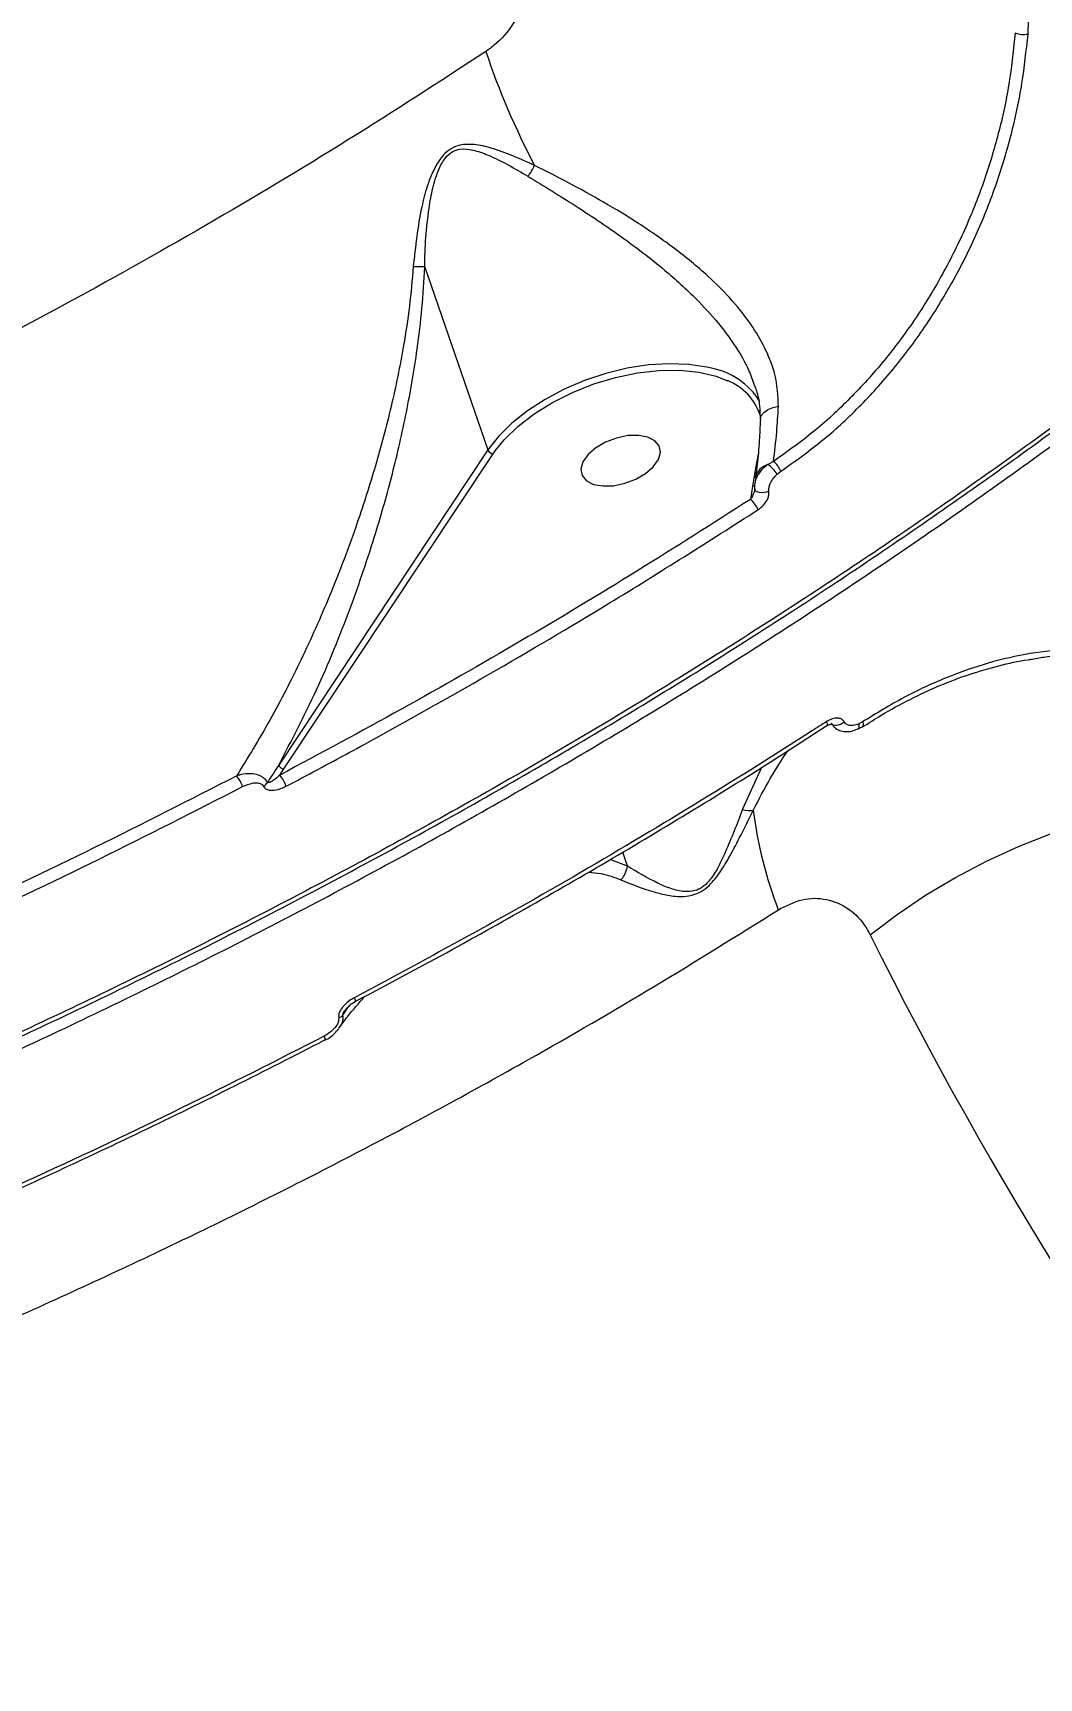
# Model space of a CAD drawing. Header units: millimetres. Extents: x -6879 to 7341, y -8047 to 7187.
# Drawn here: x -830.7 to -721, y 2621 to 2800.4 of the extents above; entities that cross this region are included whole.
import ezdxf

# ---------------------------------------------------------------- set-up
doc = ezdxf.new("R2010")
doc.units = ezdxf.units.MM
for name, color, linetype in [('DIKOM_ОБЪЕКТ', 7, 'Continuous'), ('DIKOM_РАЗМЕР_ЗОНА', 7, 'Continuous'), ('DIKOM_РАЗМЕР_ОБЪЕКТА', 7, 'Continuous')]:
    doc.layers.add(name, color=color, linetype=linetype)
doc.styles.add('style1', font='arial.ttf', dxfattribs={"width": 0.8})
doc.dimstyles.new('1-50', dxfattribs={"dimtxt": 300, "dimasz": 200, "dimexe": 100, "dimexo": 0, "dimgap": 100, "dimtad": 0, "dimdec": 0, "dimtxsty": 'style1', "dimcen": 0, "dimclrd": 7, "dimclre": 7, "dimadec": 1, "dimazin": 2, "dimtfac": 1, "dimtdec": 0, "dimtmove": 1, "dimatfit": 3, "dimfxl": 0, "dimlwd": 25, "dimlwe": 18, "dimarcsym": 0})

# ---------------------------------------------------------------- blocks, each defined once
blk = doc.blocks.new('*D20')
at = {"layer": 'Defpoints', "color": 0, "transparency": 16777216}
for p in [(-335.47, 4138.44), (-5198.79, -5966.88), (-1568.13, -5966.88)]:
    blk.add_point(p, dxfattribs=at)
at = {"layer": 'DIKOM_РАЗМЕР_ОБЪЕКТА', "color": 7, "lineweight": 18, "transparency": 16777216}
for p, q in [((-335.47, 4138.44), (-5298.79, 4138.44)), ((-1568.13, -5966.88), (-5298.79, -5966.88))]:
    blk.add_line(p, q, dxfattribs=at)
at = {"layer": 'DIKOM_РАЗМЕР_ОБЪЕКТА', "color": 7, "lineweight": 25, "transparency": 16777216}
for p, q in [((-5198.79, 3938.44), (-5198.79, -81.84)), ((-5198.79, -5766.88), (-5198.79, -1161.62))]:
    blk.add_line(p, q, dxfattribs=at)
at = {"layer": 'DIKOM_РАЗМЕР_ОБЪЕКТА', "color": 7, "transparency": 16777216}
for points in [[(-5232.12, 3938.44), (-5165.46, 3938.44), (-5198.79, 4138.44)], [(-5232.12, -5766.88), (-5165.46, -5766.88), (-5198.79, -5966.88)]]:
    blk.add_solid(points, dxfattribs=at)
at = {"layer": 'DIKOM_РАЗМЕР_ОБЪЕКТА', "color": 0, "transparency": 16777216, "insert": (-5198.79, -621.73), "char_height": 300, "attachment_point": 5, "rotation": 90, "style": 'style1'}
blk.add_mtext('10100', dxfattribs=at)
blk = doc.blocks.new('*D19')
at = {"layer": 'Defpoints', "color": 0, "transparency": 16777216}
for p in [(5624.04, 6094.27), (-4435.35, 2864.29), (5624.04, -2640.11)]:
    blk.add_point(p, dxfattribs=at)
at = {"layer": 'DIKOM_РАЗМЕР_ОБЪЕКТА', "color": 7, "lineweight": 18, "transparency": 16777216}
for p, q in [((-4435.35, 2864.29), (-4435.35, 6194.27)), ((5624.04, -2640.11), (5624.04, 6194.27))]:
    blk.add_line(p, q, dxfattribs=at)
at = {"layer": 'DIKOM_РАЗМЕР_ОБЪЕКТА', "color": 7, "lineweight": 25, "transparency": 16777216}
for p, q in [((-4235.35, 6094.27), (2113.67, 6094.27)), ((5424.04, 6094.27), (3193.46, 6094.27))]:
    blk.add_line(p, q, dxfattribs=at)
at = {"layer": 'DIKOM_РАЗМЕР_ОБЪЕКТА', "color": 7, "transparency": 16777216}
for points in [[(-4235.35, 6127.6), (-4235.35, 6060.94), (-4435.35, 6094.27)], [(5424.04, 6127.6), (5424.04, 6060.94), (5624.04, 6094.27)]]:
    blk.add_solid(points, dxfattribs=at)
at = {"layer": 'DIKOM_РАЗМЕР_ОБЪЕКТА', "color": 0, "transparency": 16777216, "insert": (2653.56, 6094.27), "char_height": 300, "attachment_point": 5, "style": 'style1'}
blk.add_mtext('10100', dxfattribs=at)
blk = doc.blocks.new('*D18')
at = {"layer": 'Defpoints', "color": 0, "transparency": 16777216}
for p in [(-342.29, 5666.7), (-6681.79, -8047.27), (-1651.48, -8047.27)]:
    blk.add_point(p, dxfattribs=at)
at = {"layer": 'DIKOM_РАЗМЕР_ЗОНА', "color": 7, "lineweight": 18, "transparency": 16777216}
for p, q in [((-342.29, 5666.7), (-6781.79, 5666.7)), ((-1651.48, -8047.27), (-6781.79, -8047.27))]:
    blk.add_line(p, q, dxfattribs=at)
at = {"layer": 'DIKOM_РАЗМЕР_ЗОНА', "color": 7, "lineweight": 25, "transparency": 16777216}
for p, q in [((-6681.79, 5466.7), (-6681.79, -340.84)), ((-6681.79, -7847.27), (-6681.79, -1420.62))]:
    blk.add_line(p, q, dxfattribs=at)
at = {"layer": 'DIKOM_РАЗМЕР_ЗОНА', "color": 7, "transparency": 16777216}
for points in [[(-6715.12, 5466.7), (-6648.46, 5466.7), (-6681.79, 5666.7)], [(-6715.12, -7847.27), (-6648.46, -7847.27), (-6681.79, -8047.27)]]:
    blk.add_solid(points, dxfattribs=at)
at = {"layer": 'DIKOM_РАЗМЕР_ЗОНА', "color": 0, "transparency": 16777216, "insert": (-6681.79, -880.73), "char_height": 300, "attachment_point": 5, "rotation": 90, "style": 'style1'}
blk.add_mtext('13700', dxfattribs=at)
blk = doc.blocks.new('*D17')
at = {"layer": 'Defpoints', "color": 0, "transparency": 16777216}
for p in [(-5935.35, 6990.27), (-5935.35, 998.27), (7340.79, -2830.86)]:
    blk.add_point(p, dxfattribs=at)
at = {"layer": 'DIKOM_РАЗМЕР_ЗОНА', "color": 7, "lineweight": 18, "transparency": 16777216}
for p, q in [((-5935.35, 998.27), (-5935.35, 7090.27)), ((7340.79, -2830.86), (7340.79, 7090.27))]:
    blk.add_line(p, q, dxfattribs=at)
at = {"layer": 'DIKOM_РАЗМЕР_ЗОНА', "color": 7, "lineweight": 25, "transparency": 16777216}
for p, q in [((-5735.35, 6990.27), (2016.67, 6990.27)), ((7140.79, 6990.27), (3096.46, 6990.27))]:
    blk.add_line(p, q, dxfattribs=at)
at = {"layer": 'DIKOM_РАЗМЕР_ЗОНА', "color": 7, "transparency": 16777216}
for points in [[(-5735.35, 7023.6), (-5735.35, 6956.94), (-5935.35, 6990.27)], [(7140.79, 7023.6), (7140.79, 6956.94), (7340.79, 6990.27)]]:
    blk.add_solid(points, dxfattribs=at)
at = {"layer": 'DIKOM_РАЗМЕР_ЗОНА', "color": 0, "transparency": 16777216, "insert": (2556.56, 6990.27), "char_height": 300, "attachment_point": 5, "style": 'style1'}
blk.add_mtext('13300', dxfattribs=at)

msp = doc.modelspace()

# ---------------------------------------------------------------- linework, layer by layer
at = {"layer": 'DIKOM_ОБЪЕКТ', "color": 7, "linetype": 'Continuous', "lineweight": 15}
for p, q in [((-787.94, 2774.84), (-781.05, 2754.91)), ((-781.05, 2754.91), (-803.87, 2720.56)), ((-780.48, 2754.49), (-780.25, 2754.81)), ((-803.3, 2720.14), (-780.48, 2754.49)), ((-751.87, 2752.92), (-752.2, 2750.95)), ((-751.6, 2754.44), (-751.87, 2752.92)), ((-749.92, 2753.66), (-750.54, 2753.31)), ((-752.2, 2750.95), (-752.44, 2749.52)), ((-751.87, 2751.86), (-751.87, 2751.93)), ((-749.52, 2752.26), (-749.14, 2752.57)), ((-751.96, 2750.6), (-751.96, 2750.7)), ((-744.15, 2724.8), (-744.16, 2724.8)), ((-740.2, 2725.27), (-740.62, 2725.05)), ((-740.21, 2724.77), (-740.24, 2724.75)), ((-803.76, 2719.46), (-803.3, 2720.14)), ((-751.23, 2720.3), (-753.29, 2715.74)), ((-765.84, 2709.55), (-767.72, 2710.26)), ((-765.84, 2709.55), (-766.36, 2711.07)), ((-798.88, 2690.54), (-798.89, 2690.53))]:
    msp.add_line(p, q, dxfattribs=at)
at = {"layer": 'DIKOM_ОБЪЕКТ', "color": 7, "linetype": 'Continuous', "lineweight": 15, "flags": 128}
for points in [[(-756.82, 2763.85), (-757.2, 2763.93), (-759.16, 2764.23), (-761.3, 2764.31), (-763.55, 2764.17), (-765.87, 2763.81), (-768.21, 2763.24), (-770.51, 2762.48), (-772.74, 2761.53), (-774.83, 2760.42), (-776.74, 2759.18), (-778.44, 2757.82), (-779.89, 2756.39), (-781.05, 2754.91)], [(-780.25, 2754.81), (-779.28, 2756.01), (-777.78, 2757.47), (-776.01, 2758.84), (-774.01, 2760.09), (-771.83, 2761.18), (-769.52, 2762.1), (-767.14, 2762.81), (-764.75, 2763.31), (-762.41, 2763.57), (-760.16, 2763.59), (-758.07, 2763.38), (-756.18, 2762.94), (-754.95, 2762.46)], [(-770.78, 2752.13), (-770.31, 2751.56), (-769.53, 2751.16), (-768.52, 2750.98), (-767.35, 2751.01), (-766.12, 2751.27), (-764.93, 2751.73), (-763.87, 2752.35), (-763.03, 2753.08), (-762.47, 2753.87), (-762.25, 2754.65), (-762.38, 2755.35), (-762.85, 2755.92), (-763.63, 2756.32), (-764.64, 2756.5), (-765.81, 2756.47), (-767.04, 2756.21), (-768.23, 2755.75), (-769.29, 2755.13), (-770.14, 2754.4), (-770.69, 2753.61), (-770.91, 2752.83), (-770.78, 2752.13)], [(-750.42, 2750.4), (-750.67, 2750.31), (-750.95, 2750.26), (-751.23, 2750.24), (-751.49, 2750.27), (-751.7, 2750.33), (-751.86, 2750.43), (-751.95, 2750.56), (-751.96, 2750.6)], [(-744.14, 2725.3), (-744.1, 2725.16), (-744.08, 2725.03), (-744.08, 2724.92), (-744.11, 2724.84), (-744.15, 2724.8)], [(-740.62, 2725.05), (-740.6, 2724.88), (-740.61, 2724.72), (-740.65, 2724.6), (-740.7, 2724.51), (-740.77, 2724.47)], [(-740.2, 2725.27), (-740.16, 2725.13), (-740.14, 2725.01), (-740.14, 2724.9), (-740.16, 2724.82), (-740.2, 2724.77), (-740.21, 2724.77)], [(-739.39, 2702.07), (-736.45, 2704.28), (-733.34, 2706.37), (-730.07, 2708.31), (-726.69, 2710.08), (-723.22, 2711.67), (-719.7, 2713.06), (-716.15, 2714.24), (-712.61, 2715.2), (-709.11, 2715.93), (-705.69, 2716.42), (-702.37, 2716.68), (-699.18, 2716.69), (-696.16, 2716.45), (-693.32, 2715.98), (-690.71, 2715.26)], [(-795.62, 2695.2), (-795.57, 2695.05), (-795.54, 2694.93), (-795.54, 2694.83), (-795.55, 2694.76), (-795.58, 2694.73), (-795.58, 2694.73)], [(-798.92, 2691.01), (-798.88, 2690.87), (-798.85, 2690.75), (-798.84, 2690.65), (-798.85, 2690.58), (-798.87, 2690.54), (-798.88, 2690.54)]]:
    msp.add_lwpolyline(points, dxfattribs=at)
at = {"layer": 'DIKOM_ОБЪЕКТ', "color": 7, "linetype": 'Continuous', "lineweight": 15}
for centre, radius, start, end in [((-722.65, 2802.63), 2.43, 248.2082, 281.4145), ((-700.28, 2825.56), 85.45, 198.5748, 207.6311), ((-781.31, 2788.27), 5.82, 322.6563, 336.2963), ((-758.17, 2756.01), 7.95, 31.5253, 80.2064), ((-757.18, 2756.77), 6.12, 18.2578, 68.59), ((-780.43, 2755.16), 0.673, 202.3333, 265.6831), ((-750.06, 2751.52), 1.86, 105.2423, 167.3607), ((-752.42, 2750.47), 3.41, 31.818, 56.5805), ((-751.47, 2751.73), 2.48, 19.7529, 51.3148), ((-752.27, 2751.42), 0.479, 278.4485, 312.4331), ((-753.9, 2747.59), 2.42, 19.0253, 52.8365), ((-743.08, 2726.04), 1.13, 244.2024, 318.125), ((-803.25, 2720.81), 0.672, 202.3153, 265.701), ((-811.45, 2716.94), 3.86, 19.1815, 39.2349), ((-806.23, 2719.32), 1.3, 303.0378, 330.0028), ((-806.42, 2717.1), 3.56, 18.854, 41.4781), ((-752.35, 2718.82), 3.23, 252.9141, 273.7728), ((-704.13, 2722), 48.43, 187.5895, 200.8203), ((-329.68, 2906.54), 457.9, 206.522, 228.7784), ((-797.69, 2694.08), 1.13, 288.7019, 317.317)]:
    msp.add_arc(centre, radius, start, end, dxfattribs=at)
for points, knots in [([(-722.17, 2800.24), (-722.06, 2802.83), (-721.9, 2806.75), (-722.36, 2811.73), (-722.8, 2814.13), (-723.02, 2815.32)], [0, 0, 0, 0, 0.492762, 0.746387, 1, 1, 1, 1]), ([(-776.39, 2810.4), (-776.28, 2809.42), (-776.04, 2807.47), (-776.73, 2804.28), (-778.16, 2801.34), (-779.85, 2799.37), (-780.97, 2798.57), (-781.28, 2798.34)], [0, 0, 0, 0, 0.2385221, 0.4713362, 0.6968105, 0.9159937, 1, 1, 1, 1]), ([(-723.56, 2800.37), (-723.74, 2798.61), (-724.11, 2795.08), (-725.25, 2789.72), (-726.83, 2784.39), (-728.89, 2779.16), (-731.39, 2774.11), (-734.3, 2769.31), (-737.62, 2764.82), (-741.29, 2760.72), (-745.37, 2756.9), (-748.36, 2754.77), (-749.92, 2753.66)], [0, 0, 0, 0, 0.099279, 0.198874, 0.298152, 0.39742, 0.497008, 0.596271, 0.695087, 0.79422, 0.893032, 1, 1, 1, 1]), ([(-749.14, 2752.57), (-747.54, 2753.7), (-744.48, 2755.87), (-740.31, 2759.78), (-736.56, 2763.97), (-733.17, 2768.54), (-730.19, 2773.45), (-727.63, 2778.61), (-725.53, 2783.94), (-723.91, 2789.38), (-722.74, 2794.85), (-722.36, 2798.45), (-722.17, 2800.24)], [0, 0, 0, 0, 0.107084, 0.205975, 0.305184, 0.404076, 0.503336, 0.602918, 0.702178, 0.801347, 0.900833, 1, 1, 1, 1]), ([(-781.28, 2798.34), (-786.26, 2795.1), (-796.22, 2788.62), (-811.78, 2779.32), (-827.74, 2770.37), (-844.33, 2761.7), (-861.52, 2753.34), (-879.29, 2745.34), (-897.35, 2737.81), (-916.28, 2730.56), (-936.06, 2723.66), (-956.69, 2717.2), (-977.46, 2711.41), (-998.28, 2706.3), (-1019.06, 2701.91), (-1039.71, 2698.25), (-1060.18, 2695.35), (-1080.45, 2693.2), (-1100.47, 2691.78), (-1120.16, 2691.11), (-1139.43, 2691.19), (-1158.18, 2692.03), (-1176.39, 2693.63), (-1194.02, 2695.97), (-1211.06, 2699.05), (-1227.41, 2702.85), (-1243.01, 2707.35), (-1258.06, 2712.64), (-1272.47, 2718.77), (-1286.17, 2725.73), (-1298.85, 2733.41), (-1310.45, 2741.8), (-1321.02, 2750.81), (-1327.08, 2757.34), (-1330.11, 2760.61)], [0, 0, 0, 0, 0.027767, 0.055566, 0.083366, 0.111132, 0.140037, 0.16898, 0.197923, 0.226828, 0.258638, 0.290548, 0.32251, 0.354472, 0.386382, 0.418191, 0.449895, 0.4817, 0.513555, 0.545411, 0.577215, 0.608919, 0.640548, 0.672276, 0.704055, 0.735835, 0.767563, 0.799191, 0.832594, 0.866027, 0.89943, 0.932943, 0.966486, 1, 1, 1, 1]), ([(-775.99, 2785.93), (-777.55, 2786.64), (-779.71, 2787.62), (-782.42, 2788.24), (-783.92, 2788.24), (-785.08, 2787.8), (-786.04, 2787), (-786.96, 2785.59), (-787.72, 2783.65), (-788.65, 2780.02), (-788.96, 2777.07), (-789.2, 2774.89)], [0, 0, 0, 0, 0.231117, 0.319671, 0.391399, 0.436691, 0.482215, 0.545663, 0.639713, 0.734232, 1, 1, 1, 1]), ([(-787.94, 2774.85), (-787.94, 2774.85), (-787.94, 2777), (-787.72, 2779.89), (-787.11, 2783.46), (-786.54, 2785.33), (-785.8, 2786.71), (-784.96, 2787.46), (-783.91, 2787.79), (-782.57, 2787.63), (-780.08, 2786.74), (-778.12, 2785.58), (-776.69, 2784.74)], [0, 0, 0, 0, 0.0003175, 0.2742199, 0.3691434, 0.463546, 0.5235456, 0.5648676, 0.6061795, 0.674725, 0.7630139, 1, 1, 1, 1]), ([(-749.38, 2759.65), (-749.44, 2760.8), (-749.54, 2762.83), (-750.67, 2765.75), (-752.2, 2768.46), (-754.35, 2771.2), (-757.22, 2774.09), (-760.69, 2776.92), (-764.55, 2779.59), (-768.45, 2781.94), (-772.27, 2784.05), (-774.75, 2785.31), (-775.99, 2785.93)], [0, 0, 0, 0, 0.10449, 0.183387, 0.262337, 0.355837, 0.44942, 0.563194, 0.677077, 0.784507, 0.892404, 1, 1, 1, 1]), ([(-776.69, 2784.74), (-774.95, 2783.68), (-771.43, 2781.52), (-766.49, 2778.2), (-762.19, 2774.92), (-758.91, 2772), (-756.13, 2769.05), (-754.1, 2766.32), (-752.7, 2763.94), (-752.22, 2762.54), (-752.03, 2761.98)], [0, 0, 0, 0, 0.187082, 0.378978, 0.509474, 0.642914, 0.748162, 0.856014, 0.942975, 1, 1, 1, 1]), ([(-789.2, 2774.89), (-789.32, 2773.45), (-789.57, 2770.56), (-790.36, 2765.43), (-791.56, 2759.59), (-793.28, 2753.15), (-795.49, 2746.25), (-798.18, 2739.15), (-801.39, 2731.98), (-804.78, 2725.36), (-807.23, 2721.38), (-808.45, 2719.39)], [0, 0, 0, 0, 0.066132, 0.132303, 0.238336, 0.344731, 0.450977, 0.593957, 0.729224, 0.864723, 1, 1, 1, 1]), ([(-803.87, 2720.56), (-802.47, 2723.23), (-799.67, 2728.59), (-796.16, 2737.17), (-793.45, 2745.13), (-791.43, 2752.28), (-789.89, 2758.96), (-788.85, 2765.03), (-788.2, 2770.34), (-788.03, 2773.34), (-787.94, 2774.84)], [0, 0, 0, 0, 0.180143, 0.360267, 0.513483, 0.627816, 0.742323, 0.856428, 0.928234, 1, 1, 1, 1]), ([(-787.94, 2774.85), (-788.11, 2774.85), (-788.41, 2774.86), (-788.9, 2774.88), (-789.16, 2774.89), (-789.2, 2774.89)], [0, 0, 0, 0, 0.49952, 0.920569, 1, 1, 1, 1]), ([(-787.94, 2774.84), (-787.94, 2774.84), (-787.94, 2774.85), (-787.94, 2774.85), (-787.94, 2774.85), (-787.94, 2774.85)], [0, 0, 0, 0, 0.395973, 0.791558, 1, 1, 1, 1]), ([(-697.95, 2774.04), (-701.14, 2771.49), (-709.74, 2764.6), (-724.45, 2753.68), (-742.22, 2741.41), (-760.91, 2729.46), (-780.47, 2717.88), (-800.86, 2706.73), (-821.63, 2696.24), (-842.71, 2686.45), (-864, 2677.35), (-885.86, 2668.79), (-908.22, 2660.84), (-931.03, 2653.53), (-953.77, 2647.02), (-976.39, 2641.32), (-998.79, 2636.41), (-1021.35, 2632.22), (-1043.99, 2628.79), (-1066.64, 2626.14), (-1088.8, 2624.35), (-1110.4, 2623.38), (-1131.39, 2623.22), (-1152.11, 2623.86), (-1172.48, 2625.34), (-1192.42, 2627.66), (-1211.49, 2630.77), (-1229.64, 2634.66), (-1246.85, 2639.26), (-1263.4, 2644.67), (-1279.2, 2650.88), (-1294.18, 2657.9), (-1307.42, 2665.26), (-1319.06, 2672.8), (-1329.22, 2680.41), (-1337.98, 2687.85), (-1342.95, 2692.96), (-1345.12, 2695.19)], [0, 0, 0, 0, 0.017197, 0.046329, 0.075483, 0.104616, 0.134594, 0.164597, 0.194575, 0.223707, 0.252862, 0.281994, 0.311973, 0.341975, 0.371954, 0.401086, 0.430241, 0.459373, 0.489351, 0.519354, 0.549332, 0.578464, 0.607619, 0.636751, 0.66673, 0.696732, 0.726711, 0.755843, 0.784998, 0.81413, 0.844108, 0.874111, 0.904089, 0.929445, 0.954829, 0.980214, 1, 1, 1, 1]), ([(-1345.05, 2694.91), (-1344.22, 2694.03), (-1341.83, 2691.51), (-1337.58, 2687.51), (-1332.34, 2682.91), (-1326.82, 2678.45), (-1321.01, 2674.13), (-1314.93, 2669.95), (-1308.57, 2665.91), (-1301.96, 2662.03), (-1295.11, 2658.33), (-1288.06, 2654.81), (-1280.8, 2651.47), (-1273.34, 2648.32), (-1265.67, 2645.34), (-1257.78, 2642.55), (-1249.68, 2639.94), (-1241.37, 2637.51), (-1232.84, 2635.26), (-1224.08, 2633.18), (-1215.11, 2631.28), (-1205.93, 2629.57), (-1196.6, 2628.04), (-1187.14, 2626.72), (-1177.56, 2625.59), (-1167.87, 2624.66), (-1158.05, 2623.93), (-1148.1, 2623.39), (-1138.03, 2623.04), (-1127.83, 2622.89), (-1117.49, 2622.94), (-1107.01, 2623.18), (-1096.39, 2623.62), (-1085.65, 2624.25), (-1074.83, 2625.07), (-1063.98, 2626.09), (-1053.11, 2627.29), (-1042.21, 2628.68), (-1031.3, 2630.26), (-1020.36, 2632.03), (-1009.39, 2633.98), (-998.39, 2636.12), (-987.35, 2638.46), (-976.28, 2640.98), (-965.16, 2643.69), (-954.01, 2646.6), (-942.87, 2649.68), (-931.78, 2652.93), (-920.77, 2656.34), (-909.85, 2659.9), (-899, 2663.63), (-888.24, 2667.51), (-877.55, 2671.55), (-866.93, 2675.75), (-856.37, 2680.12), (-845.88, 2684.65), (-835.45, 2689.34), (-825.09, 2694.2), (-814.82, 2699.21), (-804.68, 2704.35), (-794.71, 2709.61), (-784.93, 2714.97), (-775.32, 2720.44), (-765.88, 2726.03), (-756.61, 2731.72), (-747.5, 2737.54), (-738.56, 2743.47), (-729.77, 2749.52), (-721.14, 2755.68), (-712.68, 2761.98), (-704.94, 2767.92), (-700.13, 2771.81), (-698, 2773.53)], [0, 0, 0, 0, 0.0077, 0.0220113, 0.0363364, 0.05069, 0.0650884, 0.0795479, 0.0940843, 0.1086631, 0.123188, 0.137641, 0.1520393, 0.1663995, 0.1807374, 0.1950691, 0.2094095, 0.223771, 0.2381694, 0.2526214, 0.267143, 0.2817285, 0.2962917, 0.3107691, 0.3251857, 0.3395574, 0.353901, 0.3682327, 0.3825686, 0.3969204, 0.4113036, 0.4257349, 0.4402303, 0.4548013, 0.4693736, 0.4838702, 0.4983008, 0.5126816, 0.527029, 0.5413597, 0.5556897, 0.5700323, 0.5844013, 0.5988134, 0.6132852, 0.6278323, 0.6424074, 0.6569262, 0.6713737, 0.6857669, 0.7001218, 0.7144547, 0.7287826, 0.7431193, 0.7574782, 0.7718752, 0.7863266, 0.800849, 0.8154272, 0.8299762, 0.8444447, 0.858854, 0.8732201, 0.8875597, 0.9018889, 0.916224, 0.9305763, 0.944962, 0.9593973, 0.9738986, 0.9884722, 1, 1, 1, 1]), ([(-1370.41, 2730.54), (-1369.28, 2728.26), (-1366.22, 2722.1), (-1360.26, 2712.47), (-1352.26, 2701.8), (-1343, 2691.59), (-1332.5, 2681.88), (-1320.75, 2672.73), (-1308.01, 2664.34), (-1294.35, 2656.71), (-1279.85, 2649.83), (-1264.29, 2643.61), (-1247.66, 2638.09), (-1230, 2633.29), (-1211.71, 2629.34), (-1192.85, 2626.23), (-1173.51, 2623.92), (-1153.39, 2622.39), (-1132.52, 2621.66), (-1110.95, 2621.77), (-1089.41, 2622.7), (-1068, 2624.4), (-1046.82, 2626.78), (-1025.24, 2629.92), (-1003.34, 2633.83), (-981.17, 2638.51), (-958.92, 2643.94), (-936.65, 2650.12), (-914.44, 2657.02), (-892.21, 2664.68), (-870.04, 2673.11), (-848.02, 2682.29), (-826.62, 2692.02), (-805.91, 2702.25), (-785.93, 2712.94), (-766.35, 2724.25), (-747.26, 2736.16), (-728.75, 2748.67), (-712.22, 2760.69), (-702.2, 2768.65), (-697.76, 2772.18)], [0, 0, 0, 0, 0.015652, 0.042167, 0.068704, 0.09522, 0.122506, 0.149814, 0.177101, 0.203617, 0.230153, 0.256669, 0.283955, 0.311263, 0.33855, 0.365066, 0.391602, 0.418118, 0.445404, 0.472713, 0.499999, 0.52556, 0.551139, 0.576701, 0.602949, 0.629218, 0.655467, 0.681983, 0.708519, 0.735035, 0.762321, 0.78963, 0.816916, 0.843432, 0.869968, 0.896485, 0.923771, 0.951079, 0.978366, 1, 1, 1, 1]), ([(-751.99, 2761.94), (-751.92, 2761.76), (-751.63, 2761.01), (-751.4, 2759.75), (-751.39, 2758.71), (-751.38, 2758.2)], [0, 0, 0, 0, 0.1414101, 0.581012, 1, 1, 1, 1]), ([(-751.35, 2758.22), (-751.39, 2757.45), (-751.47, 2755.74), (-751.65, 2753.63), (-751.82, 2752.39), (-751.88, 2751.93)], [0, 0, 0, 0, 0.336678, 0.750692, 1, 1, 1, 1]), ([(-751.34, 2758.21), (-751.34, 2758.22), (-751.38, 2758.4), (-751.19, 2758.76), (-750.77, 2759.2), (-750.16, 2759.49), (-749.67, 2759.61), (-749.43, 2759.64), (-749.38, 2759.65)], [0, 0, 0, 0, 0.013976, 0.267546, 0.521136, 0.774724, 0.959779, 1, 1, 1, 1]), ([(-749.92, 2753.66), (-749.79, 2754.71), (-749.56, 2756.58), (-749.44, 2758.71), (-749.38, 2759.65)], [0, 0, 0, 0, 0.562385, 1, 1, 1, 1]), ([(-750.54, 2753.31), (-750.77, 2753.14), (-751.26, 2752.76), (-751.71, 2752.06), (-751.95, 2751.53), (-751.95, 2751.3), (-751.95, 2751.28)], [0, 0, 0, 0, 0.319399, 0.701607, 0.971325, 1, 1, 1, 1]), ([(-751.95, 2751.28), (-751.96, 2751.27), (-752.02, 2751.05), (-751.98, 2750.82), (-751.95, 2750.6)], [0, 0, 0, 0, 0.043737, 1, 1, 1, 1]), ([(-751.86, 2751.86), (-751.87, 2751.78), (-751.89, 2751.62), (-751.91, 2751.48), (-751.92, 2751.41)], [0, 0, 0, 0, 0.528854, 1, 1, 1, 1]), ([(-750.42, 2750.4), (-750.42, 2750.54), (-750.43, 2750.82), (-750.26, 2751.32), (-749.96, 2751.83), (-749.66, 2752.13), (-749.52, 2752.26)], [0, 0, 0, 0, 0.209695, 0.41817, 0.729831, 1, 1, 1, 1]), ([(-752.44, 2749.52), (-756.54, 2746.9), (-764.74, 2741.66), (-777.45, 2734.04), (-790.42, 2726.61), (-799.31, 2721.84), (-803.76, 2719.46)], [0, 0, 0, 0, 0.249313, 0.498631, 0.749313, 1, 1, 1, 1]), ([(-751.97, 2750.53), (-751.97, 2750.53), (-751.98, 2750.45), (-752.04, 2750.26), (-752.17, 2749.95), (-752.32, 2749.69), (-752.42, 2749.55), (-752.44, 2749.52)], [0, 0, 0, 0, 0.004204, 0.174578, 0.468756, 0.886627, 1, 1, 1, 1]), ([(-751.96, 2750.6), (-751.96, 2750.6), (-751.96, 2750.6), (-751.96, 2750.57), (-751.97, 2750.54), (-751.97, 2750.53)], [0, 0, 0, 0, 0.353798, 0.750386, 1, 1, 1, 1]), ([(-751.62, 2748.38), (-751.56, 2748.42), (-751.29, 2748.6), (-750.9, 2748.98), (-750.56, 2749.52), (-750.4, 2750), (-750.41, 2750.27), (-750.42, 2750.4)], [0, 0, 0, 0, 0.08439, 0.402688, 0.651818, 0.825507, 1, 1, 1, 1]), ([(-803.06, 2718.25), (-802.48, 2718.55), (-799.61, 2720.07), (-792.19, 2724.07), (-780.95, 2730.39), (-766.58, 2738.85), (-756.97, 2744.97), (-751.62, 2748.38)], [0, 0, 0, 0, 0.032158, 0.160793, 0.418286, 0.675776, 1, 1, 1, 1]), ([(-697.03, 2726.15), (-698.35, 2727.2), (-700.79, 2729.13), (-704.8, 2731.11), (-708.81, 2732.43), (-713.02, 2733.15), (-717.41, 2733.27), (-721.91, 2732.8), (-726.49, 2731.77), (-731.11, 2730.14), (-735.71, 2728.03), (-738.7, 2726.19), (-740.2, 2725.27)], [0, 0, 0, 0, 0.116679, 0.215084, 0.313797, 0.412201, 0.510062, 0.608227, 0.706083, 0.803954, 0.902131, 1, 1, 1, 1]), ([(-740.21, 2724.71), (-739.54, 2725.14), (-737.83, 2726.25), (-735.02, 2727.76), (-731.8, 2729.26), (-728.57, 2730.49), (-725.36, 2731.41), (-723.05, 2731.95), (-721.84, 2732.09), (-721.67, 2732.11)], [0, 0, 0, 0, 0.110538, 0.282671, 0.455391, 0.628151, 0.800388, 0.971687, 1, 1, 1, 1]), ([(-721.86, 2732.05), (-721.38, 2732.16), (-719.77, 2732.51), (-717.1, 2732.55), (-712.82, 2732.39), (-708.73, 2731.52), (-704.9, 2730.02), (-701.59, 2728.3), (-699.47, 2726.6), (-698.17, 2725.57)], [0, 0, 0, 0, 0.052933, 0.178589, 0.304248, 0.549965, 0.676448, 0.802937, 1, 1, 1, 1]), ([(-744.14, 2725.3), (-744.67, 2724.96), (-747.3, 2723.26), (-754.22, 2718.87), (-765.07, 2712.25), (-779.53, 2703.85), (-789.86, 2698.3), (-795.62, 2695.2)], [0, 0, 0, 0, 0.0321585, 0.1607921, 0.4182823, 0.6757754, 1, 1, 1, 1]), ([(-795.59, 2694.74), (-793.07, 2696.08), (-787.23, 2699.17), (-778.25, 2704.16), (-768.64, 2709.67), (-759.22, 2715.31), (-751.06, 2720.35), (-746.1, 2723.56), (-744.17, 2724.82)], [0, 0, 0, 0, 0.141382, 0.3272, 0.512469, 0.697019, 0.881612, 1, 1, 1, 1]), ([(-742.23, 2725.29), (-742.25, 2725.32), (-742.34, 2725.44), (-742.57, 2725.62), (-742.98, 2725.71), (-743.54, 2725.63), (-743.94, 2725.42), (-744.14, 2725.3)], [0, 0, 0, 0, 0.057949, 0.224527, 0.430043, 0.700511, 1, 1, 1, 1]), ([(-744.14, 2724.8), (-744.12, 2724.82), (-743.98, 2724.92), (-743.76, 2724.99), (-743.58, 2725.03), (-743.52, 2725.01), (-743.54, 2725.02), (-743.54, 2725.02)], [0, 0, 0, 0, 0.106157, 0.502878, 0.76791, 0.980575, 1, 1, 1, 1]), ([(-743.62, 2725.13), (-743.52, 2724.97), (-743.3, 2724.62), (-742.73, 2724.31), (-742.07, 2724.18), (-741.4, 2724.22), (-740.97, 2724.41), (-740.78, 2724.49)], [0, 0, 0, 0, 0.172257, 0.37334, 0.579052, 0.806039, 1, 1, 1, 1]), ([(-740.62, 2725.05), (-740.83, 2724.98), (-741.21, 2724.84), (-741.72, 2724.88), (-742.06, 2725.04), (-742.18, 2725.22), (-742.23, 2725.29)], [0, 0, 0, 0, 0.346785, 0.631246, 0.851283, 1, 1, 1, 1]), ([(-740.78, 2724.49), (-740.66, 2724.54), (-740.41, 2724.62), (-740.19, 2724.78), (-740.08, 2724.86)], [0, 0, 0, 0, 0.5005978, 1, 1, 1, 1]), ([(-803.87, 2720.56), (-804.01, 2720.35), (-804.41, 2719.72), (-804.83, 2719.09), (-805.1, 2718.67)], [0, 0, 0, 0, 0.332012, 1, 1, 1, 1]), ([(-752.13, 2715.6), (-751.52, 2716.79), (-750.33, 2719.12), (-749.01, 2721.13), (-748.37, 2722.12)], [0, 0, 0, 0, 0.510479, 1, 1, 1, 1]), ([(-808.45, 2719.39), (-813.6, 2716.75), (-823.89, 2711.49), (-839.74, 2704), (-855.85, 2696.78), (-866.81, 2692.27), (-872.29, 2690.01)], [0, 0, 0, 0, 0.249099, 0.498199, 0.7491, 1, 1, 1, 1]), ([(-805.1, 2718.67), (-805.13, 2718.73), (-805.25, 2718.92), (-805.57, 2719.23), (-806.13, 2719.51), (-806.99, 2719.66), (-807.81, 2719.58), (-808.32, 2719.43), (-808.45, 2719.39)], [0, 0, 0, 0, 0.063556, 0.20593, 0.386718, 0.593825, 0.897737, 1, 1, 1, 1]), ([(-803.76, 2719.46), (-803.97, 2719.27), (-804.29, 2718.98), (-804.7, 2718.73), (-804.92, 2718.64), (-805.05, 2718.63), (-805.09, 2718.66), (-805.1, 2718.67)], [0, 0, 0, 0, 0.493943, 0.730876, 0.885446, 0.970081, 1, 1, 1, 1]), ([(-871.77, 2688.77), (-866.32, 2691.02), (-855.41, 2695.51), (-839.31, 2702.72), (-823.38, 2710.24), (-812.99, 2715.56), (-807.8, 2718.21)], [0, 0, 0, 0, 0.249101, 0.498199, 0.7491, 1, 1, 1, 1]), ([(-807.8, 2718.21), (-807.43, 2718.37), (-806.9, 2718.6), (-806.21, 2718.64), (-805.83, 2718.54), (-805.61, 2718.38), (-805.54, 2718.26), (-805.52, 2718.23)], [0, 0, 0, 0, 0.438558, 0.648689, 0.819185, 0.945147, 1, 1, 1, 1]), ([(-805.52, 2718.23), (-805.49, 2718.19), (-805.42, 2718.07), (-805.18, 2717.9), (-804.76, 2717.79), (-804.02, 2717.83), (-803.44, 2718.08), (-803.06, 2718.25)], [0, 0, 0, 0, 0.055515, 0.178388, 0.349499, 0.572858, 1, 1, 1, 1]), ([(-766.56, 2708.05), (-765.41, 2707.58), (-763.87, 2706.95), (-761.45, 2706.34), (-759.97, 2706.17), (-758.63, 2706.37), (-757.57, 2706.88), (-756.56, 2707.76), (-755.54, 2709.13), (-753.98, 2711.86), (-752.91, 2714.04), (-752.13, 2715.6)], [0, 0, 0, 0, 0.26579, 0.35937, 0.454299, 0.517752, 0.563279, 0.608576, 0.680312, 0.768872, 1, 1, 1, 1]), ([(-753.29, 2715.74), (-753.89, 2714.18), (-754.71, 2712.04), (-755.96, 2709.34), (-756.79, 2708.02), (-757.67, 2707.19), (-758.62, 2706.77), (-759.83, 2706.73), (-761.16, 2707.07), (-763.35, 2708.03), (-764.81, 2708.91), (-765.83, 2709.54), (-765.84, 2709.54)], [0, 0, 0, 0, 0.2369844, 0.3252776, 0.3938194, 0.4351399, 0.4764615, 0.5364631, 0.630863, 0.7257849, 0.9996823, 1, 1, 1, 1]), ([(-770.07, 2708.89), (-769.62, 2708.85), (-768.43, 2708.75), (-767.27, 2708.32), (-766.56, 2708.05)], [0, 0, 0, 0, 0.3787475, 1, 1, 1, 1]), ([(-766.56, 2708.05), (-766.53, 2708.08), (-766.35, 2708.28), (-766.03, 2708.76), (-765.9, 2709.27), (-765.84, 2709.54)], [0, 0, 0, 0, 0.0794577, 0.4971704, 1, 1, 1, 1]), ([(-765.84, 2709.54), (-765.84, 2709.54), (-765.83, 2709.54), (-765.84, 2709.55), (-765.84, 2709.55), (-765.84, 2709.55)], [0, 0, 0, 0, 0.238717, 0.5599, 1, 1, 1, 1]), ([(-1201.02, 2615.53), (-1196.21, 2614.24), (-1186.09, 2611.52), (-1169.8, 2608.25), (-1152.42, 2605.52), (-1134.44, 2603.55), (-1115.9, 2602.32), (-1096.85, 2601.84), (-1077.34, 2602.08), (-1057.47, 2603.06), (-1037.33, 2604.76), (-1016.97, 2607.19), (-996.43, 2610.36), (-975.73, 2614.25), (-954.95, 2618.84), (-934.2, 2624.11), (-913.55, 2630.03), (-893.08, 2636.58), (-872.8, 2643.79), (-852.76, 2651.62), (-833.02, 2660.03), (-813.69, 2668.99), (-794.83, 2678.45), (-777.9, 2687.65), (-762.75, 2696.44), (-753.85, 2702), (-749.39, 2704.79)], [0, 0, 0, 0, 0.038582, 0.081203, 0.123757, 0.166177, 0.208626, 0.251209, 0.29386, 0.336512, 0.379095, 0.421545, 0.464064, 0.506715, 0.549435, 0.592155, 0.634807, 0.677326, 0.71995, 0.762707, 0.805531, 0.848356, 0.891114, 0.933738, 0.966869, 1, 1, 1, 1]), ([(-749.39, 2704.79), (-748.53, 2705.22), (-746.77, 2706.11), (-744.04, 2706.06), (-741.63, 2705.01), (-740.15, 2703.46), (-739.54, 2702.35), (-739.39, 2702.07)], [0, 0, 0, 0, 0.218707, 0.44478, 0.679409, 0.919201, 1, 1, 1, 1]), ([(-795.62, 2695.2), (-795.75, 2695.12), (-796.19, 2694.88), (-796.75, 2694.4), (-797.17, 2693.82), (-797.35, 2693.37), (-797.34, 2693.14), (-797.33, 2693.02)], [0, 0, 0, 0, 0.16057, 0.508166, 0.731861, 0.865396, 1, 1, 1, 1]), ([(-797.31, 2691.87), (-797, 2692.29), (-796.09, 2693.52), (-795.14, 2694.61), (-794.51, 2695.32)], [0, 0, 0, 0, 0.338794, 1, 1, 1, 1]), ([(-796.87, 2693.32), (-796.78, 2693.45), (-796.55, 2693.78), (-796.32, 2694.11), (-796.18, 2694.31)], [0, 0, 0, 0, 0.393302, 1, 1, 1, 1]), ([(-796.87, 2693.32), (-796.86, 2693.35), (-796.86, 2693.4), (-796.82, 2693.53), (-796.74, 2693.68), (-796.67, 2693.78), (-796.63, 2693.83)], [0, 0, 0, 0, 0.134764, 0.288726, 0.677278, 1, 1, 1, 1]), ([(-796.64, 2693.83), (-796.61, 2693.87), (-796.5, 2694.03), (-796.2, 2694.32), (-795.86, 2694.6), (-795.62, 2694.7), (-795.57, 2694.71)], [0, 0, 0, 0, 0.110382, 0.399308, 0.893254, 1, 1, 1, 1]), ([(-797.33, 2693.02), (-797.33, 2692.9), (-797.32, 2692.67), (-797.49, 2692.25), (-797.87, 2691.73), (-798.4, 2691.3), (-798.8, 2691.08), (-798.92, 2691.01)], [0, 0, 0, 0, 0.1388799, 0.276805, 0.4966087, 0.841886, 1, 1, 1, 1]), ([(-798.89, 2690.55), (-798.82, 2690.58), (-798.42, 2690.75), (-797.87, 2691.17), (-797.48, 2691.63), (-797.33, 2691.81)], [0, 0, 0, 0, 0.114099, 0.644756, 1, 1, 1, 1]), ([(-797.3, 2691.87), (-797.2, 2692), (-796.98, 2692.28), (-796.83, 2692.79), (-796.85, 2693.14), (-796.87, 2693.32)], [0, 0, 0, 0, 0.2954394, 0.6369285, 1, 1, 1, 1]), ([(-798.92, 2691.01), (-804.08, 2688.37), (-814.41, 2683.11), (-830.3, 2675.62), (-846.46, 2668.41), (-857.45, 2663.9), (-862.94, 2661.65)], [0, 0, 0, 0, 0.2491, 0.498198, 0.7491, 1, 1, 1, 1]), ([(-862.85, 2661.25), (-862.16, 2661.52), (-857.9, 2663.21), (-850.15, 2666.46), (-839.61, 2671.01), (-829.17, 2675.72), (-818.84, 2680.58), (-808.73, 2685.52), (-802.14, 2688.9), (-798.9, 2690.56)], [0, 0, 0, 0, 0.031422, 0.193597, 0.355893, 0.518281, 0.680721, 0.843172, 1, 1, 1, 1])]:
    msp.add_open_spline(points, degree=3, knots=knots, dxfattribs=at)

# ---------------------------------------------------------------- dimensions: what is measured, and where the dimension line sits
at = {"layer": 'DIKOM_РАЗМЕР_ЗОНА'}
dim = msp.add_linear_dim(base=(-5935.35, 6990.27), p1=(7340.79, -2830.86), p2=(-5935.35, 998.27), text='13300', dimstyle='1-50', override={"dimscale": 1, "dimtix": 0, "dimtofl": 1, "dimtmove": 1, "dimatfit": 3}, dxfattribs=at)
dim.commit()
dim.dimension.update_dxf_attribs({"geometry": '*D17', "text_midpoint": (2556.56, 6990.27), "dimtype": 160})
dim = msp.add_linear_dim(base=(-6681.79, -8047.27), p1=(-342.29, 5666.7), p2=(-1651.48, -8047.27), angle=270, text='13700', dimstyle='1-50', override={"dimscale": 1, "dimtix": 0, "dimtofl": 1, "dimtmove": 1, "dimatfit": 3}, dxfattribs=at)
dim.commit()
dim.dimension.update_dxf_attribs({"geometry": '*D18', "text_midpoint": (-6681.79, -880.73), "dimtype": 160})
at = {"layer": 'DIKOM_РАЗМЕР_ОБЪЕКТА'}
dim = msp.add_linear_dim(base=(5624.04, 6094.27), p1=(-4435.35, 2864.29), p2=(5624.04, -2640.11), text='10100', dimstyle='1-50', override={"dimscale": 1, "dimtix": 0, "dimtofl": 1, "dimtmove": 1, "dimatfit": 3}, dxfattribs=at)
dim.commit()
dim.dimension.update_dxf_attribs({"geometry": '*D19', "text_midpoint": (2653.56, 6094.27), "dimtype": 160})
dim = msp.add_linear_dim(base=(-5198.79, -5966.88), p1=(-335.47, 4138.44), p2=(-1568.13, -5966.88), angle=270, text='10100', dimstyle='1-50', override={"dimscale": 1, "dimtix": 0, "dimtofl": 1, "dimtmove": 1, "dimatfit": 3}, dxfattribs=at)
dim.commit()
dim.dimension.update_dxf_attribs({"geometry": '*D20', "text_midpoint": (-5198.79, -621.73), "dimtype": 160})

doc.saveas('drawing.dxf')
